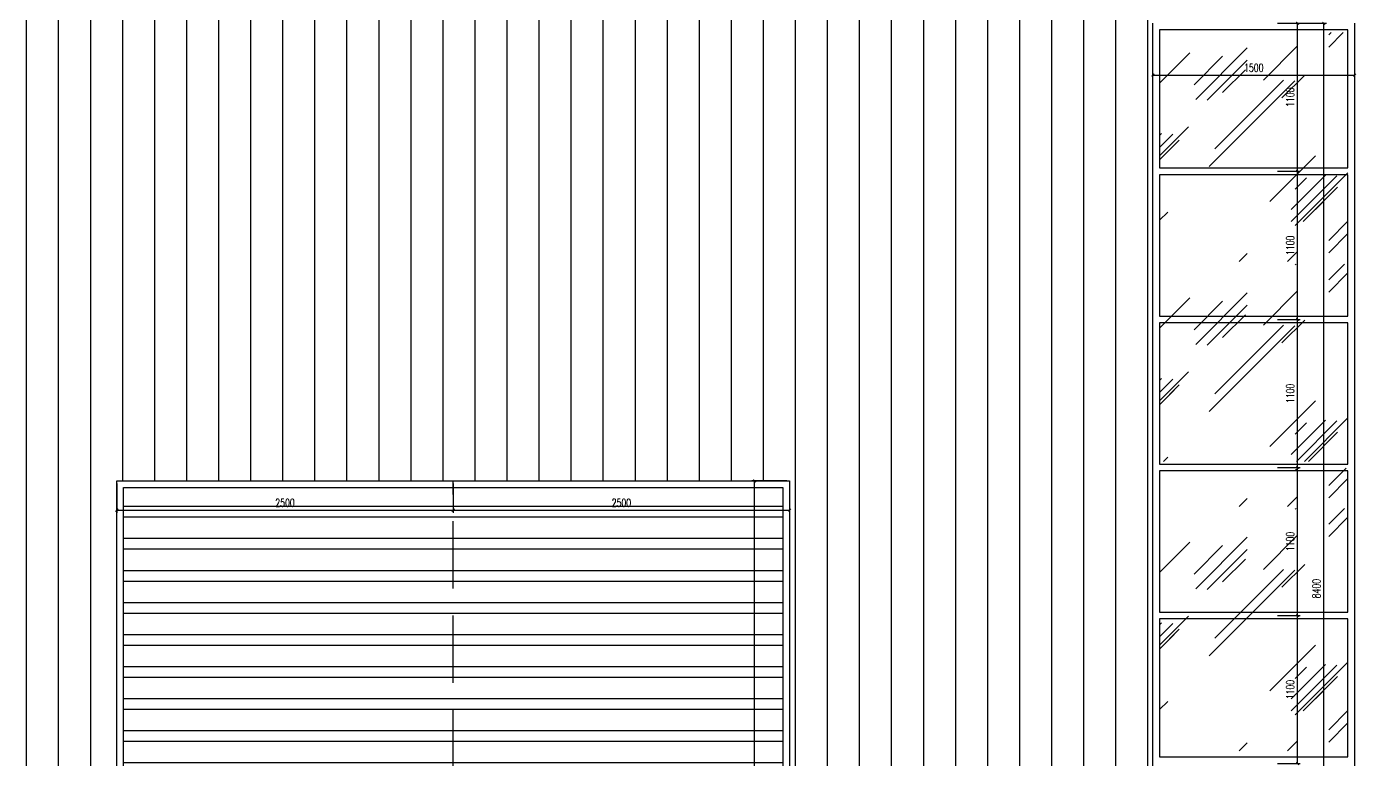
# Model space of a CAD drawing. Extents: x -2377130 to 293730, y -2 to 754590.
# Drawn here: x -86970 to -77087, y 520169 to 525612 of the extents above; entities that cross this region are included whole.
import ezdxf

# ---------------------------------------------------------------- set-up
doc = ezdxf.new("R2010")
doc.units = 0
doc.header["$LTSCALE"] = 1000
doc.header["$MEASUREMENT"] = 0
doc.linetypes.add('__DASH', pattern=[0.35, 0.25, -0.1])
doc.linetypes.add('DOTE', pattern=[2.42, 2, -0.2, 0.02, -0.2])
doc.layers.get('Defpoints').update_dxf_attribs({"color": 210})
for name, color, linetype in [('A-AXIS-DOTE', 14, 'DOTE'), ('A-HATCH-2', 251, 'Continuous'), ('A-LIN-V', 9, 'Continuous'), ('A-WINDOW', 140, 'Continuous'), ('A-门窗表显示尺寸', 160, 'Continuous')]:
    doc.layers.add(name, color=color, linetype=linetype)
doc.layers.add('A-WALL-HATCH', color=8, linetype='Continuous', lineweight=13)
doc.styles.add('_TCH_DIM_T3', font='SIMPLEX', dxfattribs={"width": 0.705882, "bigfont": 'GBCBIG'})
doc.styles.add('A-DIM_T3', font='SIMPLEX', dxfattribs={"width": 0.705882, "bigfont": 'GBCBIG'})
doc.dimstyles.new('_TCH_ARCH&&20', dxfattribs={"dimtxt": 59.5, "dimasz": 20, "dimexe": 20, "dimexo": 20, "dimgap": 25.25, "dimtad": 1, "dimdec": 0, "dimzin": 0, "dimdsep": 46, "dimtxsty": '_TCH_DIM_T3', "dimblk": 'ARCHTICK', "dimcen": 0.09, "dimclrt": 7, "dimazin": 2, "dimtfac": 1, "dimtdec": 0, "dimtix": 1, "dimtmove": 2, "dimatfit": 3, "dimfxl": 0, "dimtolj": 1, "dimtzin": 0, "dimarcsym": 0})
doc.dimstyles.new('A-DIM&&20', dxfattribs={"dimtxt": 59.5, "dimasz": 20, "dimexe": 20, "dimexo": 20, "dimgap": 25.25, "dimtad": 1, "dimdec": 0, "dimzin": 0, "dimdsep": 46, "dimtxsty": 'A-DIM_T3', "dimblk": 'ARCHTICK', "dimcen": 0.09, "dimclrt": 7, "dimazin": 2, "dimtfac": 1, "dimtdec": 0, "dimtix": 1, "dimtmove": 2, "dimatfit": 3, "dimfxl": 0, "dimtolj": 1, "dimtzin": 0, "dimarcsym": 0})

# ---------------------------------------------------------------- blocks, each defined once
blk = doc.blocks.new('_ArchTick')
at = {"color": 0, "linetype": 'ByBlock', "const_width": 0.4}
blk.add_lwpolyline([(-0.5, -0.5), (0.5, 0.5)], dxfattribs=at)
blk = doc.blocks.new('*D1167')
at = {"layer": 'A-门窗表显示尺寸', "color": 0, "lineweight": -2}
for p, q in [((-83799.3, 522217.5), (-83799.3, 522000)), ((-81299.3, 522217.5), (-81299.3, 522000)), ((-83799.3, 522020), (-81299.3, 522020))]:
    blk.add_line(p, q, dxfattribs=at)
at = {"layer": 'Defpoints', "color": 0}
for p in [(-83799.3, 522237.5), (-81299.3, 522237.5), (-81299.3, 522020)]:
    blk.add_point(p, dxfattribs=at)
at = {"layer": 'A-门窗表显示尺寸', "color": 0, "lineweight": -2, "xscale": 20, "yscale": 20, "zscale": 20, "rotation": 180}
blk.add_blockref('_ArchTick', (-83799.3, 522020), dxfattribs=at)
at = {"layer": 'A-门窗表显示尺寸', "color": 0, "lineweight": -2, "xscale": 20, "yscale": 20, "zscale": 20}
blk.add_blockref('_ArchTick', (-81299.3, 522020), dxfattribs=at)
at = {"layer": 'A-门窗表显示尺寸', "color": 7, "insert": (-82549.3, 522075), "char_height": 59.5, "attachment_point": 5, "style": 'A-DIM_T3'}
blk.add_mtext('\\A1;2500', dxfattribs=at)
blk = doc.blocks.new('*D1168')
at = {"layer": 'A-门窗表显示尺寸', "color": 0, "lineweight": -2}
for p, q in [((-86299.3, 522217.5), (-86299.3, 522000)), ((-83799.3, 522217.5), (-83799.3, 522000)), ((-86299.3, 522020), (-83799.3, 522020))]:
    blk.add_line(p, q, dxfattribs=at)
at = {"layer": 'Defpoints', "color": 0}
for p in [(-86299.3, 522237.5), (-83799.3, 522237.5), (-83799.3, 522020)]:
    blk.add_point(p, dxfattribs=at)
at = {"layer": 'A-门窗表显示尺寸', "color": 0, "lineweight": -2, "xscale": 20, "yscale": 20, "zscale": 20, "rotation": 180}
blk.add_blockref('_ArchTick', (-86299.3, 522020), dxfattribs=at)
at = {"layer": 'A-门窗表显示尺寸', "color": 0, "lineweight": -2, "xscale": 20, "yscale": 20, "zscale": 20}
blk.add_blockref('_ArchTick', (-83799.3, 522020), dxfattribs=at)
at = {"layer": 'A-门窗表显示尺寸', "color": 7, "insert": (-85049.3, 522075), "char_height": 59.5, "attachment_point": 5, "style": 'A-DIM_T3'}
blk.add_mtext('\\A1;2500', dxfattribs=at)
blk = doc.blocks.new('*D1169')
at = {"layer": 'A-门窗表显示尺寸', "color": 0, "lineweight": -2}
for p, q in [((-81319.3, 522237.5), (-81579.7, 522237.5)), ((-81559.7, 517237.5), (-81559.7, 522237.5)), ((-81319.3, 517237.5), (-81579.7, 517237.5))]:
    blk.add_line(p, q, dxfattribs=at)
at = {"layer": 'Defpoints', "color": 0}
for p in [(-81559.7, 522237.5), (-81299.3, 522237.5), (-81299.3, 517237.5)]:
    blk.add_point(p, dxfattribs=at)
at = {"layer": 'A-门窗表显示尺寸', "color": 0, "lineweight": -2, "xscale": 20, "yscale": 20, "zscale": 20}
for p, rotation in [((-81559.7, 522237.5), 90), ((-81559.7, 517237.5), 270)]:
    blk.add_blockref('_ArchTick', p, dxfattribs=dict(at, rotation=rotation))
at = {"layer": 'A-门窗表显示尺寸', "color": 7, "insert": (-81614.7, 519737.5), "char_height": 59.5, "attachment_point": 5, "rotation": 90, "style": 'A-DIM_T3'}
blk.add_mtext('\\A1;5000', dxfattribs=at)
blk = doc.blocks.new('*D1345')
at = {"layer": 'A-门窗表显示尺寸', "color": 0, "lineweight": -2}
for p, q in [((-77673.3, 521237.5), (-77503.3, 521237.5)), ((-77523.3, 520137.5), (-77523.3, 521237.5)), ((-77673.3, 520137.5), (-77503.3, 520137.5))]:
    blk.add_line(p, q, dxfattribs=at)
at = {"layer": 'Defpoints', "color": 0}
for p in [(-77693.3, 521237.5), (-77523.3, 521237.5), (-77693.3, 520137.5)]:
    blk.add_point(p, dxfattribs=at)
at = {"layer": 'A-门窗表显示尺寸', "color": 0, "lineweight": -2, "xscale": 20, "yscale": 20, "zscale": 20}
for p, rotation in [((-77523.3, 521237.5), 90), ((-77523.3, 520137.5), 270)]:
    blk.add_blockref('_ArchTick', p, dxfattribs=dict(at, rotation=rotation))
at = {"layer": 'A-门窗表显示尺寸', "color": 7, "insert": (-77578.3, 520687.5), "char_height": 59.5, "attachment_point": 5, "rotation": 90, "style": '_TCH_DIM_T3'}
blk.add_mtext('\\A1;1100', dxfattribs=at)
blk = doc.blocks.new('*D1346')
at = {"layer": 'A-门窗表显示尺寸', "color": 0, "lineweight": -2}
for p, q in [((-77673.3, 522337.5), (-77503.3, 522337.5)), ((-77523.3, 521237.5), (-77523.3, 522337.5)), ((-77673.3, 521237.5), (-77503.3, 521237.5))]:
    blk.add_line(p, q, dxfattribs=at)
at = {"layer": 'Defpoints', "color": 0}
for p in [(-77693.3, 522337.5), (-77523.3, 522337.5), (-77693.3, 521237.5)]:
    blk.add_point(p, dxfattribs=at)
at = {"layer": 'A-门窗表显示尺寸', "color": 0, "lineweight": -2, "xscale": 20, "yscale": 20, "zscale": 20}
for p, rotation in [((-77523.3, 522337.5), 90), ((-77523.3, 521237.5), 270)]:
    blk.add_blockref('_ArchTick', p, dxfattribs=dict(at, rotation=rotation))
at = {"layer": 'A-门窗表显示尺寸', "color": 7, "insert": (-77578.3, 521787.5), "char_height": 59.5, "attachment_point": 5, "rotation": 90, "style": '_TCH_DIM_T3'}
blk.add_mtext('\\A1;1100', dxfattribs=at)
blk = doc.blocks.new('*D1347')
at = {"layer": 'A-门窗表显示尺寸', "color": 0, "lineweight": -2}
for p, q in [((-77673.3, 523437.5), (-77503.3, 523437.5)), ((-77523.3, 522337.5), (-77523.3, 523437.5)), ((-77673.3, 522337.5), (-77503.3, 522337.5))]:
    blk.add_line(p, q, dxfattribs=at)
at = {"layer": 'Defpoints', "color": 0}
for p in [(-77693.3, 523437.5), (-77523.3, 523437.5), (-77693.3, 522337.5)]:
    blk.add_point(p, dxfattribs=at)
at = {"layer": 'A-门窗表显示尺寸', "color": 0, "lineweight": -2, "xscale": 20, "yscale": 20, "zscale": 20}
for p, rotation in [((-77523.3, 523437.5), 90), ((-77523.3, 522337.5), 270)]:
    blk.add_blockref('_ArchTick', p, dxfattribs=dict(at, rotation=rotation))
at = {"layer": 'A-门窗表显示尺寸', "color": 7, "insert": (-77578.3, 522887.5), "char_height": 59.5, "attachment_point": 5, "rotation": 90, "style": '_TCH_DIM_T3'}
blk.add_mtext('\\A1;1100', dxfattribs=at)
blk = doc.blocks.new('*D1348')
at = {"layer": 'A-门窗表显示尺寸', "color": 0, "lineweight": -2}
for p, q in [((-77673.3, 524537.5), (-77503.3, 524537.5)), ((-77523.3, 523437.5), (-77523.3, 524537.5)), ((-77673.3, 523437.5), (-77503.3, 523437.5))]:
    blk.add_line(p, q, dxfattribs=at)
at = {"layer": 'Defpoints', "color": 0}
for p in [(-77693.3, 524537.5), (-77523.3, 524537.5), (-77693.3, 523437.5)]:
    blk.add_point(p, dxfattribs=at)
at = {"layer": 'A-门窗表显示尺寸', "color": 0, "lineweight": -2, "xscale": 20, "yscale": 20, "zscale": 20}
for p, rotation in [((-77523.3, 524537.5), 90), ((-77523.3, 523437.5), 270)]:
    blk.add_blockref('_ArchTick', p, dxfattribs=dict(at, rotation=rotation))
at = {"layer": 'A-门窗表显示尺寸', "color": 7, "insert": (-77578.3, 523987.5), "char_height": 59.5, "attachment_point": 5, "rotation": 90, "style": '_TCH_DIM_T3'}
blk.add_mtext('\\A1;1100', dxfattribs=at)
blk = doc.blocks.new('*D1349')
at = {"layer": 'A-门窗表显示尺寸', "color": 0, "lineweight": -2}
for p, q in [((-77673.3, 525637.5), (-77503.3, 525637.5)), ((-77523.3, 524537.5), (-77523.3, 525637.5)), ((-77673.3, 524537.5), (-77503.3, 524537.5))]:
    blk.add_line(p, q, dxfattribs=at)
at = {"layer": 'Defpoints', "color": 0}
for p in [(-77693.3, 525637.5), (-77523.3, 525637.5), (-77693.3, 524537.5)]:
    blk.add_point(p, dxfattribs=at)
at = {"layer": 'A-门窗表显示尺寸', "color": 0, "lineweight": -2, "xscale": 20, "yscale": 20, "zscale": 20}
for p, rotation in [((-77523.3, 525637.5), 90), ((-77523.3, 524537.5), 270)]:
    blk.add_blockref('_ArchTick', p, dxfattribs=dict(at, rotation=rotation))
at = {"layer": 'A-门窗表显示尺寸', "color": 7, "insert": (-77578.3, 525087.5), "char_height": 59.5, "attachment_point": 5, "rotation": 90, "style": '_TCH_DIM_T3'}
blk.add_mtext('\\A1;1100', dxfattribs=at)
blk = doc.blocks.new('*D1350')
at = {"layer": 'A-门窗表显示尺寸', "color": 0, "lineweight": -2}
for p, q in [((-77653.3, 525637.5), (-77308.9, 525637.5)), ((-77328.9, 517237.5), (-77328.9, 525637.5)), ((-77653.3, 517237.5), (-77308.9, 517237.5))]:
    blk.add_line(p, q, dxfattribs=at)
at = {"layer": 'Defpoints', "color": 0}
for p in [(-77673.3, 525637.5), (-77328.9, 525637.5), (-77673.3, 517237.5)]:
    blk.add_point(p, dxfattribs=at)
at = {"layer": 'A-门窗表显示尺寸', "color": 0, "lineweight": -2, "xscale": 20, "yscale": 20, "zscale": 20}
for p, rotation in [((-77328.9, 525637.5), 90), ((-77328.9, 517237.5), 270)]:
    blk.add_blockref('_ArchTick', p, dxfattribs=dict(at, rotation=rotation))
at = {"layer": 'A-门窗表显示尺寸', "color": 7, "insert": (-77383.9, 521437.5), "char_height": 59.5, "attachment_point": 5, "rotation": 90, "style": '_TCH_DIM_T3'}
blk.add_mtext('\\A1;8400', dxfattribs=at)
blk = doc.blocks.new('*D1351')
at = {"layer": 'A-门窗表显示尺寸', "color": 0, "lineweight": -2}
for p, q in [((-78599.3, 525102.5), (-78599.3, 525272)), ((-78599.3, 525252), (-77099.3, 525252)), ((-77099.3, 525102.5), (-77099.3, 525272))]:
    blk.add_line(p, q, dxfattribs=at)
at = {"layer": 'Defpoints', "color": 0}
for p in [(-77099.3, 525252), (-78599.3, 525082.5), (-77099.3, 525082.5)]:
    blk.add_point(p, dxfattribs=at)
at = {"layer": 'A-门窗表显示尺寸', "color": 0, "lineweight": -2, "xscale": 20, "yscale": 20, "zscale": 20, "rotation": 180}
blk.add_blockref('_ArchTick', (-78599.3, 525252), dxfattribs=at)
at = {"layer": 'A-门窗表显示尺寸', "color": 0, "lineweight": -2, "xscale": 20, "yscale": 20, "zscale": 20}
blk.add_blockref('_ArchTick', (-77099.3, 525252), dxfattribs=at)
at = {"layer": 'A-门窗表显示尺寸', "color": 7, "insert": (-77849.3, 525307), "char_height": 59.5, "attachment_point": 5, "style": 'A-DIM_T3'}
blk.add_mtext('\\A1;1500', dxfattribs=at)

msp = doc.modelspace()

# ---------------------------------------------------------------- hatches: boundary and pattern name
at = {"layer": 'A-HATCH-2'}
h = msp.add_hatch(dxfattribs=at)
h.set_pattern_fill('ANSI32', color=8, scale=50, angle=45)
h.set_pattern_definition([(180, (1557180.83, 0), (-1e-14, -238.125), []), (180, (1557101.46, 79.38), (-1e-14, -238.125), [])])
h.paths.add_polyline_path([(-86249.3, 522187.5), (-81349.3, 522187.5), (-81349.3, 517287.5), (-86249.3, 517287.5)])
at = {"layer": 'A-WALL-HATCH'}
h = msp.add_hatch(dxfattribs=at)
h.set_pattern_fill('玻璃2', color=8, scale=100)
h.set_pattern_definition([(45, (4675361.1, 40), (0, 1527.35065), [600, -360, 600, -360, 240, -523.28157]), (45, (4675331.1, 70), (0, 1527.35065), [480, -600, 360, -360, 420, -463.28157]), (45, (4675331.1, 160), (0, 1527.35065), [360, -720, 240, -360, 540, -463.28157]), (45, (4675421.1, 70), (0, 1527.35065), [360, -720, 300, -1303.2815]), (45, (4675511.1, 160), (0, 1527.35065), [180, -900, 120, -1483.2815]), (45, (4675361.1, 310), (0, 1527.35065), [120, -900, 120, -480, 300, -763.28157]), (45, (4675901.1, 220), (0, 1527.35065), [600, -900, 720, -475.28157]), (45, (4675901.1, 130), (0, 1527.35065), [840, -600, 900, -355.28157]), (45, (4676051.1, 250), (0, -1697.05627), [600, -840, 480, -763.28157]), (45, (4675961.1, 430), (0, 1527.35065), [300, -1200, 360, -823.28157]), (45, (4676141.1, 340), (0, 1527.35065), [240, -1200, 240, -1003.2815])])
h.paths.add_polyline_path([(-78549.3, 523867.5), (-77149.3, 523867.5), (-77149.3, 525567.5), (-78549.3, 525567.5)])
h = msp.add_hatch(dxfattribs=at)
h.set_pattern_fill('玻璃2', color=8, scale=100)
h.set_pattern_definition([(45, (4675361.1, -1780), (0, 1527.35065), [600, -360, 600, -360, 240, -523.28157]), (45, (4675331.1, -1750), (0, 1527.35065), [480, -600, 360, -360, 420, -463.28157]), (45, (4675331.1, -1660), (0, 1527.35065), [360, -720, 240, -360, 540, -463.28157]), (45, (4675421.1, -1750), (0, 1527.35065), [360, -720, 300, -1303.2815]), (45, (4675511.1, -1660), (0, 1527.35065), [180, -900, 120, -1483.2815]), (45, (4675361.1, -1510), (0, 1527.35065), [120, -900, 120, -480, 300, -763.28157]), (45, (4675901.1, -1600), (0, 1527.35065), [600, -900, 720, -475.28157]), (45, (4675901.1, -1690), (0, 1527.35065), [840, -600, 900, -355.28157]), (45, (4676051.1, -1570), (0, -1697.05627), [600, -840, 480, -763.28157]), (45, (4675961.1, -1390), (0, 1527.35065), [300, -1200, 360, -823.28157]), (45, (4676141.1, -1480), (0, 1527.35065), [240, -1200, 240, -1003.2815])])
h.paths.add_polyline_path([(-77149.3, 522332.5), (-78549.3, 522332.5), (-78549.3, 522047.5), (-77149.3, 522047.5)])
h.paths.add_polyline_path([(-78549.3, 522382.5), (-77149.3, 522382.5), (-77149.3, 523847.5), (-78549.3, 523847.5)])
h = msp.add_hatch(dxfattribs=at)
h.set_pattern_fill('玻璃2', color=8, scale=100)
h.set_pattern_definition([(45, (4675361.1, -3595), (0, 1527.35065), [600, -360, 600, -360, 240, -523.28157]), (45, (4675331.1, -3565), (0, 1527.35065), [480, -600, 360, -360, 420, -463.28157]), (45, (4675331.1, -3475), (0, 1527.35065), [360, -720, 240, -360, 540, -463.28157]), (45, (4675421.1, -3565), (0, 1527.35065), [360, -720, 300, -1303.2815]), (45, (4675511.1, -3475), (0, 1527.35065), [180, -900, 120, -1483.2815]), (45, (4675361.1, -3325), (0, 1527.35065), [120, -900, 120, -480, 300, -763.28157]), (45, (4675901.1, -3415), (0, 1527.35065), [600, -900, 720, -475.28157]), (45, (4675901.1, -3505), (0, 1527.35065), [840, -600, 900, -355.28157]), (45, (4676051.1, -3385), (0, -1697.05627), [600, -840, 480, -763.28157]), (45, (4675961.1, -3205), (0, 1527.35065), [300, -1200, 360, -823.28157]), (45, (4676141.1, -3295), (0, 1527.35065), [240, -1200, 240, -1003.2815])])
h.paths.add_polyline_path([(-78549.3, 520232.5), (-77149.3, 520232.5), (-77149.3, 522032.5), (-78549.3, 522032.5)])

# ---------------------------------------------------------------- linework, layer by layer
at = {"layer": 'A-AXIS-DOTE', "color": 8, "linetype": '__DASH', "ltscale": 2}
msp.add_line((-83799.3, 517237.5), (-83799.3, 522237.5), dxfattribs=at)
at = {"layer": 'A-HATCH-2', "color": 8, "linetype": 'Continuous'}
for p, q in [((-86970.1, 517237.5), (-86970.1, 535687.5)), ((-86732, 517237.5), (-86732, 535687.5)), ((-86493.8, 517237.5), (-86493.8, 535687.5)), ((-86255.7, 522237.5), (-86255.7, 535687.5)), ((-86017.6, 522237.5), (-86017.6, 535687.5)), ((-85779.5, 522237.5), (-85779.5, 535687.5)), ((-85541.3, 522237.5), (-85541.3, 535687.5)), ((-85303.2, 522237.5), (-85303.2, 535687.5)), ((-85065.1, 522237.5), (-85065.1, 535687.5)), ((-84827, 522237.5), (-84827, 535687.5)), ((-84588.8, 522237.5), (-84588.8, 535687.5)), ((-84350.7, 522237.5), (-84350.7, 535687.5)), ((-84112.6, 522237.5), (-84112.6, 535687.5)), ((-83874.5, 522237.5), (-83874.5, 535687.5)), ((-83636.3, 522237.5), (-83636.3, 535687.5)), ((-83398.2, 522237.5), (-83398.2, 535687.5)), ((-83160.1, 522237.5), (-83160.1, 535687.5)), ((-82922, 522237.5), (-82922, 535687.5)), ((-82683.8, 522237.5), (-82683.8, 535687.5)), ((-82445.7, 522237.5), (-82445.7, 535687.5)), ((-82207.6, 522237.5), (-82207.6, 535687.5)), ((-81969.5, 522237.5), (-81969.5, 535687.5)), ((-81731.3, 522237.5), (-81731.3, 535687.5)), ((-81493.2, 522237.5), (-81493.2, 535687.5)), ((-81255.1, 517237.5), (-81255.1, 535687.5)), ((-81017, 517237.5), (-81017, 535687.5)), ((-80778.8, 517237.5), (-80778.8, 535687.5)), ((-80540.7, 517237.5), (-80540.7, 535687.5)), ((-80302.6, 517237.5), (-80302.6, 535687.5)), ((-80064.5, 517237.5), (-80064.5, 535687.5)), ((-79826.3, 517237.5), (-79826.3, 535687.5)), ((-79588.2, 517237.5), (-79588.2, 535687.5)), ((-79350.1, 517237.5), (-79350.1, 535687.5)), ((-79112, 517237.5), (-79112, 535687.5)), ((-78873.8, 517237.5), (-78873.8, 535687.5)), ((-78635.7, 517237.5), (-78635.7, 535687.5))]:
    msp.add_line(p, q, dxfattribs=at)
at = {"layer": 'A-LIN-V', "color": 8}
msp.add_lwpolyline([(-86299.3, 522237.5), (-81299.3, 522237.5), (-81299.3, 517237.5), (-86299.3, 517237.5)], close=True, dxfattribs=at)
at = {"layer": 'A-WINDOW', "color": 8}
for p, q in [((-78599.3, 520117.5), (-78599.3, 525637.5)), ((-77099.3, 520117.5), (-77099.3, 525637.5))]:
    msp.add_line(p, q, dxfattribs=at)
for points in [[(-78549.3, 524562.5), (-77149.3, 524562.5), (-77149.3, 525587.5), (-78549.3, 525587.5)], [(-78549.3, 523462.5), (-77149.3, 523462.5), (-77149.3, 524512.5), (-78549.3, 524512.5)], [(-78549.3, 522362.5), (-77149.3, 522362.5), (-77149.3, 523412.5), (-78549.3, 523412.5)], [(-78549.3, 522312.5), (-78549.3, 521262.5), (-77149.3, 521262.5), (-77149.3, 522312.5)], [(-78549.3, 520187.5), (-77149.3, 520187.5), (-77149.3, 521212.5), (-78549.3, 521212.5)]]:
    msp.add_lwpolyline(points, close=True, dxfattribs=at)
at = {"layer": 'A-门窗表显示尺寸', "color": 8}
msp.add_lwpolyline([(-86249.3, 522187.5), (-81349.3, 522187.5), (-81349.3, 517287.5), (-86249.3, 517287.5)], close=True, dxfattribs=at)

# ---------------------------------------------------------------- dimensions: what is measured, and where the dimension line sits
for p1, p2, distance, dimstyle, picture, middle in [((-77693.3, 524537.5), (-77693.3, 525637.5), -170, '_TCH_ARCH&&20', '*D1349', (-77578.3, 525087.5)), ((-77673.3, 517237.5), (-77673.3, 525637.5), -344.3, '_TCH_ARCH&&20', '*D1350', (-77383.9, 521437.5)), ((-78599.3, 525082.5), (-77099.3, 525082.5), 169.5, 'A-DIM&&20', '*D1351', (-77849.3, 525307)), ((-77693.3, 523437.5), (-77693.3, 524537.5), -170, '_TCH_ARCH&&20', '*D1348', (-77578.3, 523987.5)), ((-77693.3, 522337.5), (-77693.3, 523437.5), -170, '_TCH_ARCH&&20', '*D1347', (-77578.3, 522887.5)), ((-77693.3, 521237.5), (-77693.3, 522337.5), -170, '_TCH_ARCH&&20', '*D1346', (-77578.3, 521787.5)), ((-81299.3, 517237.5), (-81299.3, 522237.5), 260.4, 'A-DIM&&20', '*D1169', (-81614.7, 519737.5)), ((-86299.3, 522237.5), (-83799.3, 522237.5), -217.5, 'A-DIM&&20', '*D1168', (-85049.3, 522075)), ((-83799.3, 522237.5), (-81299.3, 522237.5), -217.5, 'A-DIM&&20', '*D1167', (-82549.3, 522075)), ((-77693.3, 520137.5), (-77693.3, 521237.5), -170, '_TCH_ARCH&&20', '*D1345', (-77578.3, 520687.5))]:
    dim = msp.add_aligned_dim(p1=p1, p2=p2, distance=distance, dimstyle=dimstyle, dxfattribs=at)
    dim.commit()
    dim.dimension.update_dxf_attribs({"geometry": picture, "text_midpoint": middle})

doc.saveas('drawing.dxf')
